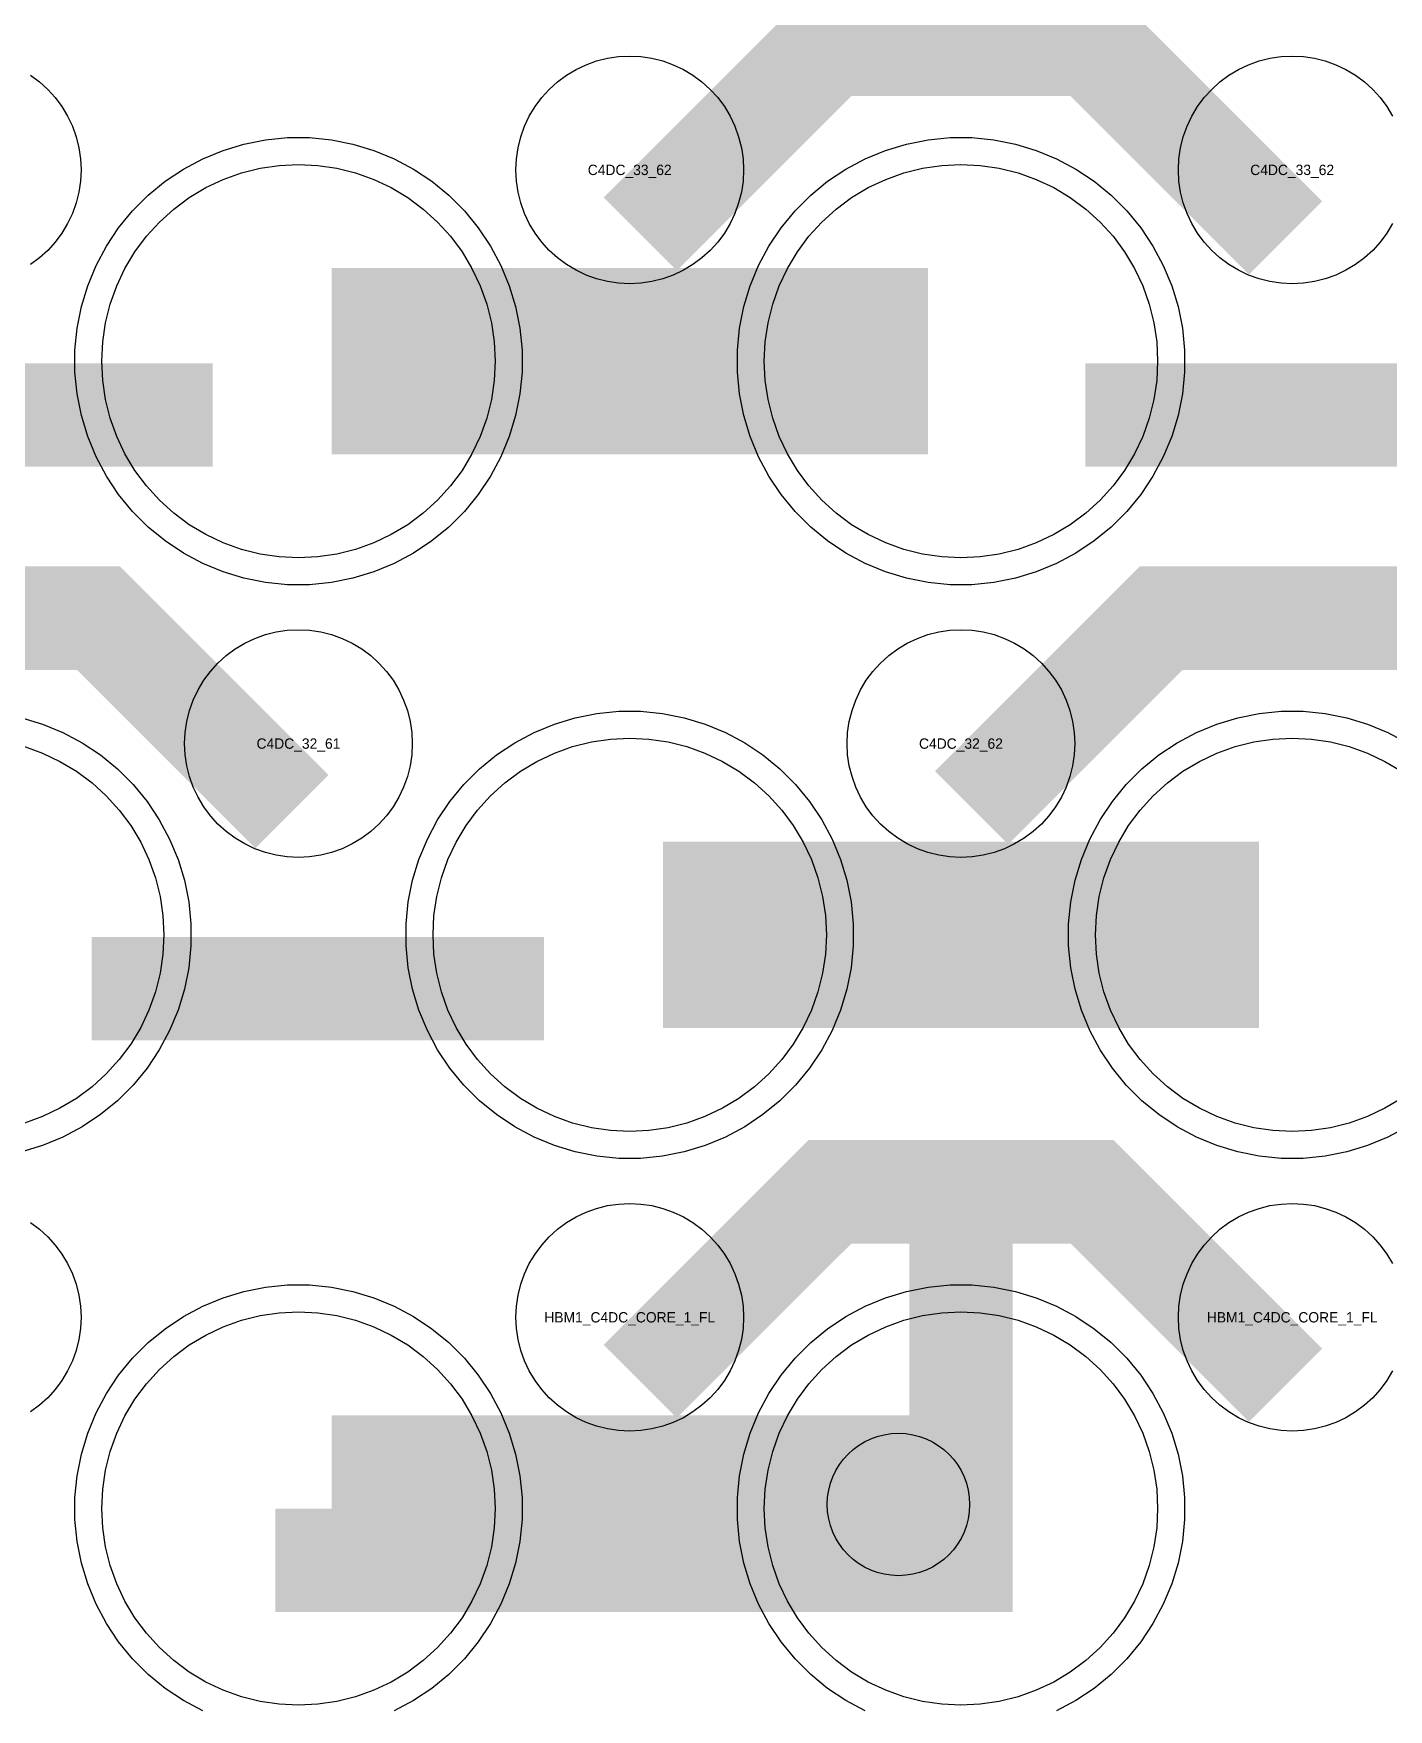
# Model space of a CAD drawing. Extents: x -11880 to 11880, y -14992 to 14992.
# Drawn here: x 7696 to 8023.3, y -10592.6 to -10187.8 of the extents above; entities that cross this region are included whole.
import ezdxf
from ezdxf.enums import TextEntityAlignment as Align

# ---------------------------------------------------------------- set-up
doc = ezdxf.new("R2010")
doc.units = 0
doc.header["$MEASUREMENT"] = 0
for name, color, linetype in [('GDS_775_DT_237', 138, 'CONTINUOUS'), ('RDL1_FS', 34, 'CONTINUOUS'), ('RDL_BS', 160, 'CONTINUOUS')]:
    doc.layers.add(name, color=color, linetype=linetype)

msp = doc.modelspace()

# ---------------------------------------------------------------- linework, layer by layer
at = {"layer": 'RDL1_FS', "color": 241, "true_color": 0xf7abae}
for points in [[(7760, -10314.459), (7755.343, -10314.23), (7750.732, -10313.546), (7746.209, -10312.414), (7741.819, -10310.842), (7737.605, -10308.85), (7733.605, -10306.452), (7729.86, -10303.674), (7726.406, -10300.544), (7723.276, -10297.09), (7720.498, -10293.345), (7718.1, -10289.345), (7716.108, -10285.131), (7714.536, -10280.741), (7713.404, -10276.218), (7712.72, -10271.607), (7712.491, -10266.95), (7712.72, -10262.293), (7713.404, -10257.682), (7714.536, -10253.159), (7716.108, -10248.769), (7718.1, -10244.555), (7720.498, -10240.555), (7723.276, -10236.81), (7726.406, -10233.356), (7729.86, -10230.226), (7733.605, -10227.448), (7737.605, -10225.05), (7741.819, -10223.058), (7746.209, -10221.486), (7750.732, -10220.354), (7755.343, -10219.67), (7760, -10219.441), (7764.657, -10219.67), (7769.268, -10220.354), (7773.791, -10221.486), (7778.181, -10223.058), (7782.395, -10225.05), (7786.395, -10227.448), (7790.14, -10230.226), (7793.594, -10233.356), (7796.724, -10236.81), (7799.502, -10240.555), (7801.9, -10244.555), (7803.892, -10248.769), (7805.464, -10253.159), (7806.596, -10257.682), (7807.28, -10262.293), (7807.509, -10266.95), (7807.28, -10271.607), (7806.596, -10276.218), (7805.464, -10280.741), (7803.892, -10285.131), (7801.9, -10289.345), (7799.502, -10293.345), (7796.724, -10297.09), (7793.594, -10300.544), (7790.14, -10303.674), (7786.395, -10306.452), (7782.395, -10308.85), (7778.181, -10310.842), (7773.791, -10312.414), (7769.268, -10313.546), (7764.657, -10314.23)], [(7920, -10314.459), (7915.343, -10314.23), (7910.732, -10313.546), (7906.209, -10312.414), (7901.819, -10310.842), (7897.605, -10308.85), (7893.605, -10306.452), (7889.86, -10303.674), (7886.406, -10300.544), (7883.276, -10297.09), (7880.498, -10293.345), (7878.1, -10289.345), (7876.108, -10285.131), (7874.536, -10280.741), (7873.404, -10276.218), (7872.72, -10271.607), (7872.491, -10266.95), (7872.72, -10262.293), (7873.404, -10257.682), (7874.536, -10253.159), (7876.108, -10248.769), (7878.1, -10244.555), (7880.498, -10240.555), (7883.276, -10236.81), (7886.406, -10233.356), (7889.86, -10230.226), (7893.605, -10227.448), (7897.605, -10225.05), (7901.819, -10223.058), (7906.209, -10221.486), (7910.732, -10220.354), (7915.343, -10219.67), (7920, -10219.441), (7924.657, -10219.67), (7929.268, -10220.354), (7933.791, -10221.486), (7938.181, -10223.058), (7942.395, -10225.05), (7946.395, -10227.448), (7950.14, -10230.226), (7953.594, -10233.356), (7956.724, -10236.81), (7959.502, -10240.555), (7961.9, -10244.555), (7963.892, -10248.769), (7965.464, -10253.159), (7966.596, -10257.682), (7967.28, -10262.293), (7967.509, -10266.95), (7967.28, -10271.607), (7966.596, -10276.218), (7965.464, -10280.741), (7963.892, -10285.131), (7961.9, -10289.345), (7959.502, -10293.345), (7956.724, -10297.09), (7953.594, -10300.544), (7950.14, -10303.674), (7946.395, -10306.452), (7942.395, -10308.85), (7938.181, -10310.842), (7933.791, -10312.414), (7929.268, -10313.546), (7924.657, -10314.23)]]:
    msp.add_lwpolyline(points, close=True, dxfattribs=at)
for points in [[(7768.002, -10266.95, 45, 45, 0), (7840.002, -10266.95, 45, 45, 0)], [(7840.002, -10266.95, 45, 45, 0), (7912.002, -10266.95, 45, 45, 0)]]:
    msp.add_lwpolyline(points, format="xyseb", dxfattribs=at)
at = {"layer": 'RDL1_FS'}
for points in [[(7840, -10453.024), (7835.343, -10452.795), (7830.732, -10452.111), (7826.209, -10450.979), (7821.819, -10449.407), (7817.605, -10447.415), (7813.605, -10445.017), (7809.86, -10442.239), (7806.406, -10439.109), (7803.276, -10435.655), (7800.498, -10431.91), (7798.1, -10427.91), (7796.108, -10423.696), (7794.536, -10419.306), (7793.404, -10414.783), (7792.72, -10410.172), (7792.491, -10405.515), (7792.72, -10400.858), (7793.404, -10396.247), (7794.536, -10391.724), (7796.108, -10387.334), (7798.1, -10383.12), (7800.498, -10379.12), (7803.276, -10375.375), (7806.406, -10371.921), (7809.86, -10368.791), (7813.605, -10366.013), (7817.605, -10363.615), (7821.819, -10361.623), (7826.209, -10360.051), (7830.732, -10358.919), (7835.343, -10358.235), (7840, -10358.006), (7844.657, -10358.235), (7849.268, -10358.919), (7853.791, -10360.051), (7858.181, -10361.623), (7862.395, -10363.615), (7866.395, -10366.013), (7870.14, -10368.791), (7873.594, -10371.921), (7876.724, -10375.375), (7879.502, -10379.12), (7881.9, -10383.12), (7883.892, -10387.334), (7885.464, -10391.724), (7886.596, -10396.247), (7887.28, -10400.858), (7887.509, -10405.515), (7887.28, -10410.172), (7886.596, -10414.783), (7885.464, -10419.306), (7883.892, -10423.696), (7881.9, -10427.91), (7879.502, -10431.91), (7876.724, -10435.655), (7873.594, -10439.109), (7870.14, -10442.239), (7866.395, -10445.017), (7862.395, -10447.415), (7858.181, -10449.407), (7853.791, -10450.979), (7849.268, -10452.111), (7844.657, -10452.795)], [(7760, -10591.589), (7755.343, -10591.36), (7750.732, -10590.676), (7746.209, -10589.544), (7741.819, -10587.972), (7737.605, -10585.98), (7733.605, -10583.582), (7729.86, -10580.804), (7726.406, -10577.674), (7723.276, -10574.22), (7720.498, -10570.475), (7718.1, -10566.475), (7716.108, -10562.261), (7714.536, -10557.871), (7713.404, -10553.348), (7712.72, -10548.737), (7712.491, -10544.08), (7712.72, -10539.423), (7713.404, -10534.812), (7714.536, -10530.289), (7716.108, -10525.899), (7718.1, -10521.685), (7720.498, -10517.685), (7723.276, -10513.94), (7726.406, -10510.486), (7729.86, -10507.356), (7733.605, -10504.578), (7737.605, -10502.18), (7741.819, -10500.188), (7746.209, -10498.616), (7750.732, -10497.484), (7755.343, -10496.8), (7760, -10496.571), (7764.657, -10496.8), (7769.268, -10497.484), (7773.791, -10498.616), (7778.181, -10500.188), (7782.395, -10502.18), (7786.395, -10504.578), (7790.14, -10507.356), (7793.594, -10510.486), (7796.724, -10513.94), (7799.502, -10517.685), (7801.9, -10521.685), (7803.892, -10525.899), (7805.464, -10530.289), (7806.596, -10534.812), (7807.28, -10539.423), (7807.509, -10544.08), (7807.28, -10548.737), (7806.596, -10553.348), (7805.464, -10557.871), (7803.892, -10562.261), (7801.9, -10566.475), (7799.502, -10570.475), (7796.724, -10574.22), (7793.594, -10577.674), (7790.14, -10580.804), (7786.395, -10583.582), (7782.395, -10585.98), (7778.181, -10587.972), (7773.791, -10589.544), (7769.268, -10590.676), (7764.657, -10591.36)], [(7920, -10591.589), (7915.343, -10591.36), (7910.732, -10590.676), (7906.209, -10589.544), (7901.819, -10587.972), (7897.605, -10585.98), (7893.605, -10583.582), (7889.86, -10580.804), (7886.406, -10577.674), (7883.276, -10574.22), (7880.498, -10570.475), (7878.1, -10566.475), (7876.108, -10562.261), (7874.536, -10557.871), (7873.404, -10553.348), (7872.72, -10548.737), (7872.491, -10544.08), (7872.72, -10539.423), (7873.404, -10534.812), (7874.536, -10530.289), (7876.108, -10525.899), (7878.1, -10521.685), (7880.498, -10517.685), (7883.276, -10513.94), (7886.406, -10510.486), (7889.86, -10507.356), (7893.605, -10504.578), (7897.605, -10502.18), (7901.819, -10500.188), (7906.209, -10498.616), (7910.732, -10497.484), (7915.343, -10496.8), (7920, -10496.571), (7924.657, -10496.8), (7929.268, -10497.484), (7933.791, -10498.616), (7938.181, -10500.188), (7942.395, -10502.18), (7946.395, -10504.578), (7950.14, -10507.356), (7953.594, -10510.486), (7956.724, -10513.94), (7959.502, -10517.685), (7961.9, -10521.685), (7963.892, -10525.899), (7965.464, -10530.289), (7966.596, -10534.812), (7967.28, -10539.423), (7967.509, -10544.08), (7967.28, -10548.737), (7966.596, -10553.348), (7965.464, -10557.871), (7963.892, -10562.261), (7961.9, -10566.475), (7959.502, -10570.475), (7956.724, -10574.22), (7953.594, -10577.674), (7950.14, -10580.804), (7946.395, -10583.582), (7942.395, -10585.98), (7938.181, -10587.972), (7933.791, -10589.544), (7929.268, -10590.676), (7924.657, -10591.36)]]:
    msp.add_lwpolyline(points, close=True, dxfattribs=at)
for points in [[(8026.395, -10445.017), (8022.395, -10447.415), (8018.181, -10449.407), (8013.791, -10450.979), (8009.268, -10452.111), (8004.657, -10452.795), (8000, -10453.024), (7995.343, -10452.795), (7990.732, -10452.111), (7986.209, -10450.979), (7981.819, -10449.407), (7977.605, -10447.415), (7973.605, -10445.017), (7969.86, -10442.239), (7966.406, -10439.109), (7963.276, -10435.655), (7960.498, -10431.91), (7958.1, -10427.91), (7956.108, -10423.696), (7954.536, -10419.306), (7953.404, -10414.783), (7952.72, -10410.172), (7952.491, -10405.515), (7952.72, -10400.858), (7953.404, -10396.247), (7954.536, -10391.724), (7956.108, -10387.334), (7958.1, -10383.12), (7960.498, -10379.12), (7963.276, -10375.375), (7966.406, -10371.921), (7969.86, -10368.791), (7973.605, -10366.013), (7977.605, -10363.615), (7981.819, -10361.623), (7986.209, -10360.051), (7990.732, -10358.919), (7995.343, -10358.235), (8000, -10358.006), (8004.657, -10358.235), (8009.268, -10358.919), (8013.791, -10360.051), (8018.181, -10361.623), (8022.395, -10363.615), (8026.395, -10366.013)], [(7693.791, -10360.051), (7698.181, -10361.623), (7702.395, -10363.615), (7706.395, -10366.013), (7710.14, -10368.791), (7713.594, -10371.921), (7716.724, -10375.375), (7719.502, -10379.12), (7721.9, -10383.12), (7723.892, -10387.334), (7725.464, -10391.724), (7726.596, -10396.247), (7727.28, -10400.858), (7727.509, -10405.515), (7727.28, -10410.172), (7726.596, -10414.783), (7725.464, -10419.306), (7723.892, -10423.696), (7721.9, -10427.91), (7719.502, -10431.91), (7716.724, -10435.655), (7713.594, -10439.109), (7710.14, -10442.239), (7706.395, -10445.017), (7702.395, -10447.415), (7698.181, -10449.407), (7693.791, -10450.979)]]:
    msp.add_lwpolyline(points, dxfattribs=at)
for points in [[(7848.002, -10405.515, 45, 45, 0), (7920.002, -10405.515, 45, 45, 0)], [(7920.002, -10405.515, 45, 45, 0), (7992.002, -10405.515, 45, 45, 0)], [(7768.002, -10544.08, 45, 45, 0), (7840.002, -10544.08, 45, 45, 0)], [(7840.002, -10544.08, 45, 45, 0), (7912.002, -10544.08, 45, 45, 0)]]:
    msp.add_lwpolyline(points, format="xyseb", dxfattribs=at)
msp.add_circle((7904.905, -10543.095), 17.2, dxfattribs=at)
at = {"layer": 'RDL_BS'}
for points in [[(7842.562, -10236.264, 25, 25, 0), (7888.377, -10190.449, 25, 25, 0), (7921.93, -10190.449, 25, 25, 0)], [(7998.401, -10237.163, 25, 25, 0), (7951.687, -10190.449, 25, 25, 0), (7921.929, -10190.449, 25, 25, 0)], [(7758.401, -10375.728, 25, 25, 0), (7711.687, -10329.014, 25, 25, 0), (7681.929, -10329.014, 25, 25, 0)], [(7922.562, -10374.829, 25, 25, 0), (7968.377, -10329.014, 25, 25, 0), (8001.93, -10329.014, 25, 25, 0)], [(8078.401, -10375.728, 25, 25, 0), (8031.687, -10329.014, 25, 25, 0), (8001.929, -10329.014, 25, 25, 0)], [(7710.016, -10418.528, 25, 25, 0), (7819.281, -10418.528, 25, 25, 0)], [(8030.016, -10418.528, 25, 25, 0), (8139.281, -10418.528, 25, 25, 0)], [(7920, -10569.08, 25, 25, 0), (7920, -10455.079, 25, 25, 0)], [(7842.562, -10513.394, 25, 25, 0), (7888.377, -10467.579, 25, 25, 0), (7921.93, -10467.579, 25, 25, 0)], [(7998.401, -10514.293, 25, 25, 0), (7951.687, -10467.579, 25, 25, 0), (7921.929, -10467.579, 25, 25, 0)], [(7754.397, -10556.58, 25, 25, 0), (7932.5, -10556.58, 25, 25, 0)]]:
    msp.add_lwpolyline(points, format="xyseb", dxfattribs=at)
for points in [[(7840, -10248.256), (7837.307, -10248.124), (7834.635, -10247.728), (7832.016, -10247.071), (7829.481, -10246.164), (7827.044, -10245.012), (7824.72, -10243.619), (7822.557, -10242.016), (7820.558, -10240.204), (7818.746, -10238.205), (7817.143, -10236.042), (7815.75, -10233.718), (7814.598, -10231.281), (7813.691, -10228.746), (7813.034, -10226.127), (7812.638, -10223.455), (7812.506, -10220.762), (7812.638, -10218.069), (7813.034, -10215.397), (7813.691, -10212.778), (7814.598, -10210.243), (7815.75, -10207.806), (7817.143, -10205.482), (7818.746, -10203.319), (7820.558, -10201.32), (7822.557, -10199.508), (7824.72, -10197.905), (7827.044, -10196.512), (7829.481, -10195.36), (7832.016, -10194.453), (7834.635, -10193.796), (7837.307, -10193.4), (7840, -10193.268), (7842.693, -10193.4), (7845.365, -10193.796), (7847.984, -10194.453), (7850.519, -10195.36), (7852.956, -10196.512), (7855.28, -10197.905), (7857.443, -10199.508), (7859.442, -10201.32), (7861.254, -10203.319), (7862.857, -10205.482), (7864.25, -10207.806), (7865.402, -10210.243), (7866.309, -10212.778), (7866.966, -10215.397), (7867.362, -10218.069), (7867.494, -10220.762), (7867.362, -10223.455), (7866.966, -10226.127), (7866.309, -10228.746), (7865.402, -10231.281), (7864.25, -10233.718), (7862.857, -10236.042), (7861.254, -10238.205), (7859.442, -10240.204), (7857.443, -10242.016), (7855.28, -10243.619), (7852.956, -10245.012), (7850.519, -10246.164), (7847.984, -10247.071), (7845.365, -10247.728), (7842.693, -10248.124)], [(7760, -10386.821), (7757.307, -10386.689), (7754.635, -10386.293), (7752.016, -10385.636), (7749.481, -10384.729), (7747.044, -10383.577), (7744.72, -10382.184), (7742.557, -10380.581), (7740.558, -10378.769), (7738.746, -10376.77), (7737.143, -10374.607), (7735.75, -10372.283), (7734.598, -10369.846), (7733.691, -10367.311), (7733.034, -10364.692), (7732.638, -10362.02), (7732.506, -10359.327), (7732.638, -10356.634), (7733.034, -10353.962), (7733.691, -10351.343), (7734.598, -10348.808), (7735.75, -10346.371), (7737.143, -10344.047), (7738.746, -10341.884), (7740.558, -10339.885), (7742.557, -10338.073), (7744.72, -10336.47), (7747.044, -10335.077), (7749.481, -10333.925), (7752.016, -10333.018), (7754.635, -10332.361), (7757.307, -10331.965), (7760, -10331.833), (7762.693, -10331.965), (7765.365, -10332.361), (7767.984, -10333.018), (7770.519, -10333.925), (7772.956, -10335.077), (7775.28, -10336.47), (7777.443, -10338.073), (7779.442, -10339.885), (7781.254, -10341.884), (7782.857, -10344.047), (7784.25, -10346.371), (7785.402, -10348.808), (7786.309, -10351.343), (7786.966, -10353.962), (7787.362, -10356.634), (7787.494, -10359.327), (7787.362, -10362.02), (7786.966, -10364.692), (7786.309, -10367.311), (7785.402, -10369.846), (7784.25, -10372.283), (7782.857, -10374.607), (7781.254, -10376.77), (7779.442, -10378.769), (7777.443, -10380.581), (7775.28, -10382.184), (7772.956, -10383.577), (7770.519, -10384.729), (7767.984, -10385.636), (7765.365, -10386.293), (7762.693, -10386.689)], [(7920, -10386.821), (7917.307, -10386.689), (7914.635, -10386.293), (7912.016, -10385.636), (7909.481, -10384.729), (7907.044, -10383.577), (7904.72, -10382.184), (7902.557, -10380.581), (7900.558, -10378.769), (7898.746, -10376.77), (7897.143, -10374.607), (7895.75, -10372.283), (7894.598, -10369.846), (7893.691, -10367.311), (7893.034, -10364.692), (7892.638, -10362.02), (7892.506, -10359.327), (7892.638, -10356.634), (7893.034, -10353.962), (7893.691, -10351.343), (7894.598, -10348.808), (7895.75, -10346.371), (7897.143, -10344.047), (7898.746, -10341.884), (7900.558, -10339.885), (7902.557, -10338.073), (7904.72, -10336.47), (7907.044, -10335.077), (7909.481, -10333.925), (7912.016, -10333.018), (7914.635, -10332.361), (7917.307, -10331.965), (7920, -10331.833), (7922.693, -10331.965), (7925.365, -10332.361), (7927.984, -10333.018), (7930.519, -10333.925), (7932.956, -10335.077), (7935.28, -10336.47), (7937.443, -10338.073), (7939.442, -10339.885), (7941.254, -10341.884), (7942.857, -10344.047), (7944.25, -10346.371), (7945.402, -10348.808), (7946.309, -10351.343), (7946.966, -10353.962), (7947.362, -10356.634), (7947.494, -10359.327), (7947.362, -10362.02), (7946.966, -10364.692), (7946.309, -10367.311), (7945.402, -10369.846), (7944.25, -10372.283), (7942.857, -10374.607), (7941.254, -10376.77), (7939.442, -10378.769), (7937.443, -10380.581), (7935.28, -10382.184), (7932.956, -10383.577), (7930.519, -10384.729), (7927.984, -10385.636), (7925.365, -10386.293), (7922.693, -10386.689)], [(7837.356, -10459.515), (7832.062, -10458.998), (7826.835, -10457.952), (7821.795, -10456.421), (7816.885, -10454.39), (7812.223, -10451.898), (7807.809, -10448.951), (7803.708, -10445.589), (7799.926, -10441.807), (7796.564, -10437.706), (7793.617, -10433.292), (7791.125, -10428.63), (7789.094, -10423.72), (7787.563, -10418.68), (7786.517, -10413.453), (7786, -10408.159), (7786, -10402.871), (7786.517, -10397.577), (7787.563, -10392.35), (7789.094, -10387.31), (7791.125, -10382.4), (7793.617, -10377.738), (7796.564, -10373.324), (7799.926, -10369.223), (7803.708, -10365.441), (7807.809, -10362.079), (7812.223, -10359.132), (7816.885, -10356.64), (7821.795, -10354.609), (7826.835, -10353.078), (7832.062, -10352.032), (7837.356, -10351.515), (7842.644, -10351.515), (7847.938, -10352.032), (7853.165, -10353.078), (7858.205, -10354.609), (7863.115, -10356.64), (7867.777, -10359.132), (7872.191, -10362.079), (7876.292, -10365.441), (7880.074, -10369.223), (7883.436, -10373.324), (7886.383, -10377.738), (7888.875, -10382.4), (7890.906, -10387.31), (7892.437, -10392.35), (7893.483, -10397.577), (7894, -10402.871), (7894, -10408.159), (7893.483, -10413.453), (7892.437, -10418.68), (7890.906, -10423.72), (7888.875, -10428.63), (7886.383, -10433.292), (7883.436, -10437.706), (7880.074, -10441.807), (7876.292, -10445.589), (7872.191, -10448.951), (7867.777, -10451.898), (7863.115, -10454.39), (7858.205, -10456.421), (7853.165, -10457.952), (7847.938, -10458.998), (7842.644, -10459.515)], [(7840, -10525.386), (7837.307, -10525.254), (7834.635, -10524.858), (7832.016, -10524.201), (7829.481, -10523.294), (7827.044, -10522.142), (7824.72, -10520.749), (7822.557, -10519.146), (7820.558, -10517.334), (7818.746, -10515.335), (7817.143, -10513.172), (7815.75, -10510.848), (7814.598, -10508.411), (7813.691, -10505.876), (7813.034, -10503.257), (7812.638, -10500.585), (7812.506, -10497.892), (7812.638, -10495.199), (7813.034, -10492.527), (7813.691, -10489.908), (7814.598, -10487.373), (7815.75, -10484.936), (7817.143, -10482.612), (7818.746, -10480.449), (7820.558, -10478.45), (7822.557, -10476.638), (7824.72, -10475.035), (7827.044, -10473.642), (7829.481, -10472.49), (7832.016, -10471.583), (7834.635, -10470.926), (7837.307, -10470.53), (7840, -10470.398), (7842.693, -10470.53), (7845.365, -10470.926), (7847.984, -10471.583), (7850.519, -10472.49), (7852.956, -10473.642), (7855.28, -10475.035), (7857.443, -10476.638), (7859.442, -10478.45), (7861.254, -10480.449), (7862.857, -10482.612), (7864.25, -10484.936), (7865.402, -10487.373), (7866.309, -10489.908), (7866.966, -10492.527), (7867.362, -10495.199), (7867.494, -10497.892), (7867.362, -10500.585), (7866.966, -10503.257), (7866.309, -10505.876), (7865.402, -10508.411), (7864.25, -10510.848), (7862.857, -10513.172), (7861.254, -10515.335), (7859.442, -10517.334), (7857.443, -10519.146), (7855.28, -10520.749), (7852.956, -10522.142), (7850.519, -10523.294), (7847.984, -10524.201), (7845.365, -10524.858), (7842.693, -10525.254)]]:
    msp.add_lwpolyline(points, close=True, dxfattribs=at)
for points in [[(8024.25, -10233.718), (8022.857, -10236.042), (8021.254, -10238.205), (8019.442, -10240.204), (8017.443, -10242.016), (8015.28, -10243.619), (8012.956, -10245.012), (8010.519, -10246.164), (8007.984, -10247.071), (8005.365, -10247.728), (8002.693, -10248.124), (8000, -10248.256), (7997.307, -10248.124), (7994.635, -10247.728), (7992.016, -10247.071), (7989.481, -10246.164), (7987.044, -10245.012), (7984.72, -10243.619), (7982.557, -10242.016), (7980.558, -10240.204), (7978.746, -10238.205), (7977.143, -10236.042), (7975.75, -10233.718), (7974.598, -10231.281), (7973.691, -10228.746), (7973.034, -10226.127), (7972.638, -10223.455), (7972.506, -10220.762), (7972.638, -10218.069), (7973.034, -10215.397), (7973.691, -10212.778), (7974.598, -10210.243), (7975.75, -10207.806), (7977.143, -10205.482), (7978.746, -10203.319), (7980.558, -10201.32), (7982.557, -10199.508), (7984.72, -10197.905), (7987.044, -10196.512), (7989.481, -10195.36), (7992.016, -10194.453), (7994.635, -10193.796), (7997.307, -10193.4), (8000, -10193.268), (8002.693, -10193.4), (8005.365, -10193.796), (8007.984, -10194.453), (8010.519, -10195.36), (8012.956, -10196.512), (8015.28, -10197.905), (8017.443, -10199.508), (8019.442, -10201.32), (8021.254, -10203.319), (8022.857, -10205.482), (8024.25, -10207.806)], [(7695.28, -10197.905), (7697.443, -10199.508), (7699.442, -10201.32), (7701.254, -10203.319), (7702.857, -10205.482), (7704.25, -10207.806), (7705.402, -10210.243), (7706.309, -10212.778), (7706.966, -10215.397), (7707.362, -10218.069), (7707.494, -10220.762), (7707.362, -10223.455), (7706.966, -10226.127), (7706.309, -10228.746), (7705.402, -10231.281), (7704.25, -10233.718), (7702.857, -10236.042), (7701.254, -10238.205), (7699.442, -10240.204), (7697.443, -10242.016), (7695.28, -10243.619)], [(7693.165, -10353.078), (7698.205, -10354.609), (7703.115, -10356.64), (7707.777, -10359.132), (7712.191, -10362.079), (7716.292, -10365.441), (7720.074, -10369.223), (7723.436, -10373.324), (7726.383, -10377.738), (7728.875, -10382.4), (7730.906, -10387.31), (7732.437, -10392.35), (7733.483, -10397.577), (7734, -10402.871), (7734, -10408.159), (7733.483, -10413.453), (7732.437, -10418.68), (7730.906, -10423.72), (7728.875, -10428.63), (7726.383, -10433.292), (7723.436, -10437.706), (7720.074, -10441.807), (7716.292, -10445.589), (7712.191, -10448.951), (7707.777, -10451.898), (7703.115, -10454.39), (7698.205, -10456.421), (7693.165, -10457.952)], [(8027.777, -10451.898), (8023.115, -10454.39), (8018.205, -10456.421), (8013.165, -10457.952), (8007.938, -10458.998), (8002.644, -10459.515), (7997.356, -10459.515), (7992.062, -10458.998), (7986.835, -10457.952), (7981.795, -10456.421), (7976.885, -10454.39), (7972.223, -10451.898), (7967.809, -10448.951), (7963.708, -10445.589), (7959.926, -10441.807), (7956.564, -10437.706), (7953.617, -10433.292), (7951.125, -10428.63), (7949.094, -10423.72), (7947.563, -10418.68), (7946.517, -10413.453), (7946, -10408.159), (7946, -10402.871), (7946.517, -10397.577), (7947.563, -10392.35), (7949.094, -10387.31), (7951.125, -10382.4), (7953.617, -10377.738), (7956.564, -10373.324), (7959.926, -10369.223), (7963.708, -10365.441), (7967.809, -10362.079), (7972.223, -10359.132), (7976.885, -10356.64), (7981.795, -10354.609), (7986.835, -10353.078), (7992.062, -10352.032), (7997.356, -10351.515), (8002.644, -10351.515), (8007.938, -10352.032), (8013.165, -10353.078), (8018.205, -10354.609), (8023.115, -10356.64), (8027.777, -10359.132)], [(8024.25, -10510.848), (8022.857, -10513.172), (8021.254, -10515.335), (8019.442, -10517.334), (8017.443, -10519.146), (8015.28, -10520.749), (8012.956, -10522.142), (8010.519, -10523.294), (8007.984, -10524.201), (8005.365, -10524.858), (8002.693, -10525.254), (8000, -10525.386), (7997.307, -10525.254), (7994.635, -10524.858), (7992.016, -10524.201), (7989.481, -10523.294), (7987.044, -10522.142), (7984.72, -10520.749), (7982.557, -10519.146), (7980.558, -10517.334), (7978.746, -10515.335), (7977.143, -10513.172), (7975.75, -10510.848), (7974.598, -10508.411), (7973.691, -10505.876), (7973.034, -10503.257), (7972.638, -10500.585), (7972.506, -10497.892), (7972.638, -10495.199), (7973.034, -10492.527), (7973.691, -10489.908), (7974.598, -10487.373), (7975.75, -10484.936), (7977.143, -10482.612), (7978.746, -10480.449), (7980.558, -10478.45), (7982.557, -10476.638), (7984.72, -10475.035), (7987.044, -10473.642), (7989.481, -10472.49), (7992.016, -10471.583), (7994.635, -10470.926), (7997.307, -10470.53), (8000, -10470.398), (8002.693, -10470.53), (8005.365, -10470.926), (8007.984, -10471.583), (8010.519, -10472.49), (8012.956, -10473.642), (8015.28, -10475.035), (8017.443, -10476.638), (8019.442, -10478.45), (8021.254, -10480.449), (8022.857, -10482.612), (8024.25, -10484.936)], [(7695.28, -10475.035), (7697.443, -10476.638), (7699.442, -10478.45), (7701.254, -10480.449), (7702.857, -10482.612), (7704.25, -10484.936), (7705.402, -10487.373), (7706.309, -10489.908), (7706.966, -10492.527), (7707.362, -10495.199), (7707.494, -10497.892), (7707.362, -10500.585), (7706.966, -10503.257), (7706.309, -10505.876), (7705.402, -10508.411), (7704.25, -10510.848), (7702.857, -10513.172), (7701.254, -10515.335), (7699.442, -10517.334), (7697.443, -10519.146), (7695.28, -10520.749)], [(7736.885, -10592.955), (7732.223, -10590.463), (7727.809, -10587.516), (7723.708, -10584.154), (7719.926, -10580.372), (7716.564, -10576.271), (7713.617, -10571.857), (7711.125, -10567.195), (7709.094, -10562.285), (7707.563, -10557.245), (7706.517, -10552.018), (7706, -10546.724), (7706, -10541.436), (7706.517, -10536.142), (7707.563, -10530.915), (7709.094, -10525.875), (7711.125, -10520.965), (7713.617, -10516.303), (7716.564, -10511.889), (7719.926, -10507.788), (7723.708, -10504.006), (7727.809, -10500.644), (7732.223, -10497.697), (7736.885, -10495.205), (7741.795, -10493.174), (7746.835, -10491.643), (7752.062, -10490.597), (7757.356, -10490.08), (7762.644, -10490.08), (7767.938, -10490.597), (7773.165, -10491.643), (7778.205, -10493.174), (7783.115, -10495.205), (7787.777, -10497.697), (7792.191, -10500.644), (7796.292, -10504.006), (7800.074, -10507.788), (7803.436, -10511.889), (7806.383, -10516.303), (7808.875, -10520.965), (7810.906, -10525.875), (7812.437, -10530.915), (7813.483, -10536.142), (7814, -10541.436), (7814, -10546.724), (7813.483, -10552.018), (7812.437, -10557.245), (7810.906, -10562.285), (7808.875, -10567.195), (7806.383, -10571.857), (7803.436, -10576.271), (7800.074, -10580.372), (7796.292, -10584.154), (7792.191, -10587.516), (7787.777, -10590.463), (7783.115, -10592.955)], [(7896.885, -10592.955), (7892.223, -10590.463), (7887.809, -10587.516), (7883.708, -10584.154), (7879.926, -10580.372), (7876.564, -10576.271), (7873.617, -10571.857), (7871.125, -10567.195), (7869.094, -10562.285), (7867.563, -10557.245), (7866.517, -10552.018), (7866, -10546.724), (7866, -10541.436), (7866.517, -10536.142), (7867.563, -10530.915), (7869.094, -10525.875), (7871.125, -10520.965), (7873.617, -10516.303), (7876.564, -10511.889), (7879.926, -10507.788), (7883.708, -10504.006), (7887.809, -10500.644), (7892.223, -10497.697), (7896.885, -10495.205), (7901.795, -10493.174), (7906.835, -10491.643), (7912.062, -10490.597), (7917.356, -10490.08), (7922.644, -10490.08), (7927.938, -10490.597), (7933.165, -10491.643), (7938.205, -10493.174), (7943.115, -10495.205), (7947.777, -10497.697), (7952.191, -10500.644), (7956.292, -10504.006), (7960.074, -10507.788), (7963.436, -10511.889), (7966.383, -10516.303), (7968.875, -10520.965), (7970.906, -10525.875), (7972.437, -10530.915), (7973.483, -10536.142), (7974, -10541.436), (7974, -10546.724), (7973.483, -10552.018), (7972.437, -10557.245), (7970.906, -10562.285), (7968.875, -10567.195), (7966.383, -10571.857), (7963.436, -10576.271), (7960.074, -10580.372), (7956.292, -10584.154), (7952.191, -10587.516), (7947.777, -10590.463), (7943.115, -10592.955)]]:
    msp.add_lwpolyline(points, dxfattribs=at)
at = {"layer": 'RDL_BS', "color": 241, "true_color": 0xf7abae}
for points in [[(7757.356, -10320.95), (7752.062, -10320.433), (7746.835, -10319.387), (7741.795, -10317.856), (7736.885, -10315.825), (7732.223, -10313.333), (7727.809, -10310.386), (7723.708, -10307.024), (7719.926, -10303.242), (7716.564, -10299.141), (7713.617, -10294.727), (7711.125, -10290.065), (7709.094, -10285.155), (7707.563, -10280.115), (7706.517, -10274.888), (7706, -10269.594), (7706, -10264.306), (7706.517, -10259.012), (7707.563, -10253.785), (7709.094, -10248.745), (7711.125, -10243.835), (7713.617, -10239.173), (7716.564, -10234.759), (7719.926, -10230.658), (7723.708, -10226.876), (7727.809, -10223.514), (7732.223, -10220.567), (7736.885, -10218.075), (7741.795, -10216.044), (7746.835, -10214.513), (7752.062, -10213.467), (7757.356, -10212.95), (7762.644, -10212.95), (7767.938, -10213.467), (7773.165, -10214.513), (7778.205, -10216.044), (7783.115, -10218.075), (7787.777, -10220.567), (7792.191, -10223.514), (7796.292, -10226.876), (7800.074, -10230.658), (7803.436, -10234.759), (7806.383, -10239.173), (7808.875, -10243.835), (7810.906, -10248.745), (7812.437, -10253.785), (7813.483, -10259.012), (7814, -10264.306), (7814, -10269.594), (7813.483, -10274.888), (7812.437, -10280.115), (7810.906, -10285.155), (7808.875, -10290.065), (7806.383, -10294.727), (7803.436, -10299.141), (7800.074, -10303.242), (7796.292, -10307.024), (7792.191, -10310.386), (7787.777, -10313.333), (7783.115, -10315.825), (7778.205, -10317.856), (7773.165, -10319.387), (7767.938, -10320.433), (7762.644, -10320.95)], [(7917.356, -10320.95), (7912.062, -10320.433), (7906.835, -10319.387), (7901.795, -10317.856), (7896.885, -10315.825), (7892.223, -10313.333), (7887.809, -10310.386), (7883.708, -10307.024), (7879.926, -10303.242), (7876.564, -10299.141), (7873.617, -10294.727), (7871.125, -10290.065), (7869.094, -10285.155), (7867.563, -10280.115), (7866.517, -10274.888), (7866, -10269.594), (7866, -10264.306), (7866.517, -10259.012), (7867.563, -10253.785), (7869.094, -10248.745), (7871.125, -10243.835), (7873.617, -10239.173), (7876.564, -10234.759), (7879.926, -10230.658), (7883.708, -10226.876), (7887.809, -10223.514), (7892.223, -10220.567), (7896.885, -10218.075), (7901.795, -10216.044), (7906.835, -10214.513), (7912.062, -10213.467), (7917.356, -10212.95), (7922.644, -10212.95), (7927.938, -10213.467), (7933.165, -10214.513), (7938.205, -10216.044), (7943.115, -10218.075), (7947.777, -10220.567), (7952.191, -10223.514), (7956.292, -10226.876), (7960.074, -10230.658), (7963.436, -10234.759), (7966.383, -10239.173), (7968.875, -10243.835), (7970.906, -10248.745), (7972.437, -10253.785), (7973.483, -10259.012), (7974, -10264.306), (7974, -10269.594), (7973.483, -10274.888), (7972.437, -10280.115), (7970.906, -10285.155), (7968.875, -10290.065), (7966.383, -10294.727), (7963.436, -10299.141), (7960.074, -10303.242), (7956.292, -10307.024), (7952.191, -10310.386), (7947.777, -10313.333), (7943.115, -10315.825), (7938.205, -10317.856), (7933.165, -10319.387), (7927.938, -10320.433), (7922.644, -10320.95)]]:
    msp.add_lwpolyline(points, close=True, dxfattribs=at)
for points in [[(7630.016, -10279.963, 25, 25, 0), (7739.281, -10279.963, 25, 25, 0)], [(7950.016, -10279.963, 25, 25, 0), (8059.281, -10279.963, 25, 25, 0)]]:
    msp.add_lwpolyline(points, format="xyseb", dxfattribs=at)

# ---------------------------------------------------------------- texts
at = {"layer": 'GDS_775_DT_237'}
for s, p in [('C4DC_33_62', (7840, -10220.762)), ('C4DC_33_62', (7840, -10220.762)), ('C4DC_33_62', (8000, -10220.762)), ('C4DC_33_62', (8000, -10220.762)), ('C4DC_32_61', (7760, -10359.327)), ('C4DC_32_61', (7760, -10359.327)), ('C4DC_32_62', (7920, -10359.327)), ('C4DC_32_62', (7920, -10359.327)), ('HBM1_C4DC_CORE_1_FL', (7840, -10497.892)), ('HBM1_C4DC_CORE_1_FL', (7840, -10497.892)), ('HBM1_C4DC_CORE_1_FL', (8000, -10497.892)), ('HBM1_C4DC_CORE_1_FL', (8000, -10497.892))]:
    msp.add_text(s, height=2.5, dxfattribs=at).set_placement(p, align=Align.MIDDLE_CENTER)

doc.saveas('drawing.dxf')
